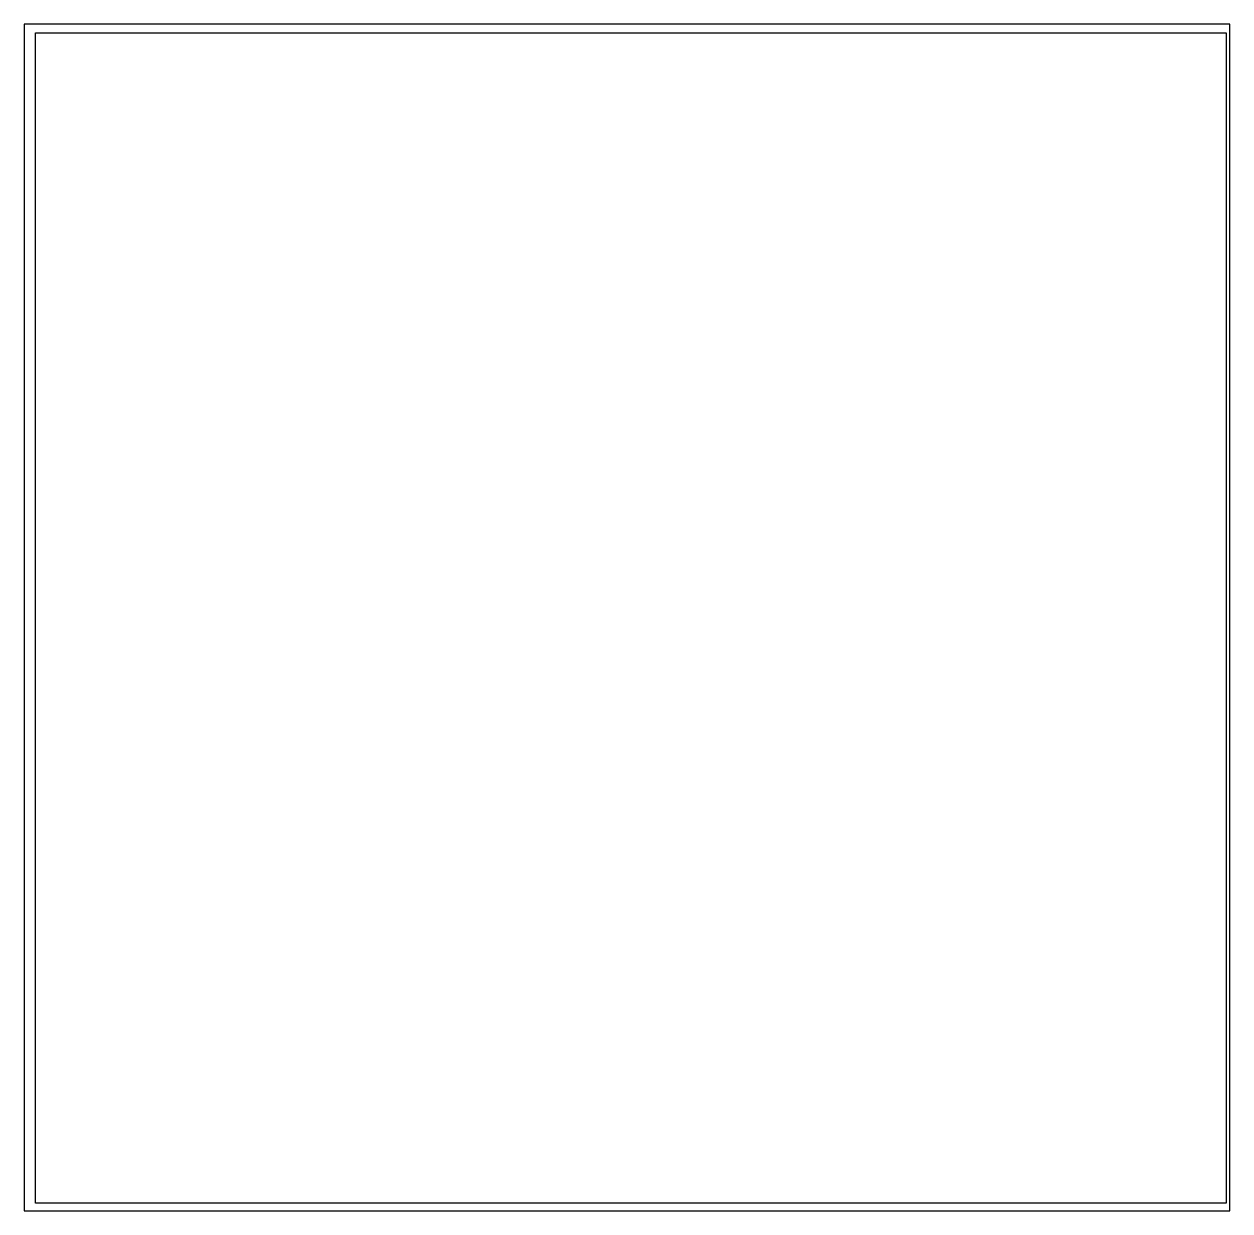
# Paper-space layout 'Layout1' of a CAD drawing. Header units: millimetres. Extents: x 57 to 145.4, y 101.2 to 188.2.
# The model-space entities are those that its viewports show. They can reach past a viewport. Long polylines and large blocks are cut down to what shows.
import ezdxf

# ---------------------------------------------------------------- set-up
doc = ezdxf.new("R2010")
doc.units = ezdxf.units.MM
doc.layers.add('vp', color=1, linetype='Continuous', plot=False)
picture_1 = doc.add_image_def('image1.jpg', size_in_pixel=(1596, 1569))

msp = doc.modelspace()

# ---------------------------------------------------------------- pictures from other files: only their frames are drawn
image = msp.add_image(picture_1, insert=(785, 740.46), size_in_units=(112.61, 110.7))
image.dxf.flags = 7

psp = doc.layouts.get("Layout1")

# ---------------------------------------------------------------- linework, layer by layer
at = {"layer": 'vp'}
psp.add_lwpolyline([(57.013, 101.218), (145.362, 101.218), (145.362, 188.194), (57.013, 188.194)], close=True, dxfattribs=at)

# ---------------------------------------------------------------- viewports
vp = psp.add_viewport(center=(101.187, 144.706), size=(88.349, 86.97628), view_center_point=(840.943, 795.867), view_height=112.26458, dxfattribs=at)
vp.dxf.flags = 0x10000  # cut along an outline
vp.dxf.clipping_boundary_handle = psp.add_lwpolyline([(57.013, 101.218), (145.362, 101.218), (145.362, 188.194), (57.013, 188.194)], format="xyb", close=True, dxfattribs={"invisible": 1}).dxf.handle

doc.saveas('drawing.dxf')
